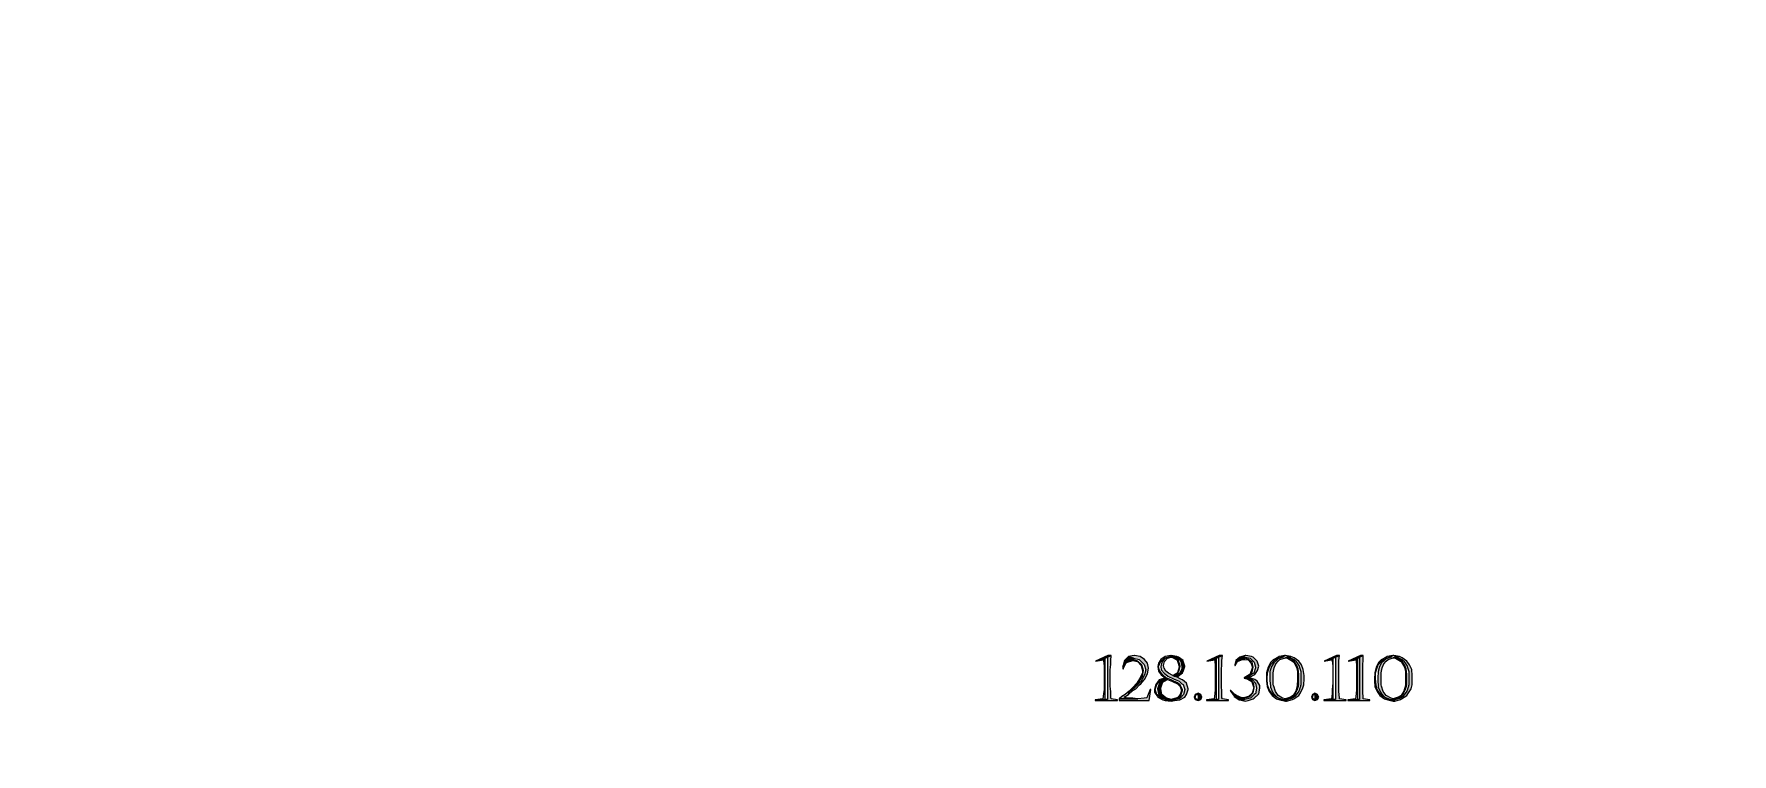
# Model space of a CAD drawing. Header units: inches. Extents: x -55000 to 163233, y -55008 to 54992.
# Drawn here: x -3133 to -500, y -2018 to -901 of the extents above; entities that cross this region are included whole.
import ezdxf

# ---------------------------------------------------------------- set-up
doc = ezdxf.new("R2010")
doc.units = ezdxf.units.IN
doc.header["$MEASUREMENT"] = 0
doc.linetypes.add('ACAD_ISO07W100', pattern=[3, 0, -3])
doc.layers.get('0').update_dxf_attribs({"color": 20, "linetype": 'ACAD_ISO07W100'})
doc.layers.add('L10D0 Abs', color=4, linetype='Continuous')

msp = doc.modelspace()

# ---------------------------------------------------------------- hatches: boundary and pattern name
at = {"layer": 'L10D0 Abs', "transparency": 33554483}
h = msp.add_hatch(color=256, dxfattribs=at)
h.dxf.hatch_style = 1
h.paths.add_polyline_path([(-1462.56895, -1864.65762), (-1468.60768, -1867.24565), (-1468.60768, -1932.80904), (-1472.05839, -1932.80904), (-1487.58656, -1933.67171), (-1487.58656, -1934.53439), (-1453.07951, -1934.53439), (-1453.07951, -1933.67171), (-1462.56895, -1931.94636), (-1463.43162, -1930.22101), (-1463.43162, -1920.73157), (-1464.2943, -1912.10481), (-1464.2943, -1899.16467), (-1464.2943, -1896.57664), (-1464.2943, -1887.0872), (-1463.43162, -1878.46044), (-1463.43162, -1872.4217)])
h = msp.add_hatch(color=256, dxfattribs=at)
h.dxf.hatch_style = 1
h.paths.add_polyline_path([(-1472.05839, -1868.971), (-1474.64641, -1871.55903), (-1474.64641, -1872.4217), (-1473.78374, -1881.04847), (-1473.78374, -1881.91114), (-1473.78374, -1890.5379), (-1473.78374, -1901.75269), (-1473.78374, -1906.92875), (-1473.78374, -1917.28087), (-1474.64641, -1924.18228), (-1475.50909, -1931.94636), (-1487.58656, -1933.67171), (-1472.05839, -1932.80904)], flags=17)
h = msp.add_hatch(color=256, dxfattribs=at)
h.dxf.hatch_style = 1
h.paths.add_polyline_path([(-1462.56895, -1864.65762), (-1467.74501, -1864.65762), (-1486.72388, -1873.28438), (-1474.64641, -1871.55903), (-1472.05839, -1868.971), (-1468.60768, -1867.24565)], flags=17)
h = msp.add_hatch(color=256, dxfattribs=at)
h.dxf.hatch_style = 1
h.paths.add_polyline_path([(-1435.82599, -1866.38297), (-1441.86472, -1872.4217), (-1442.7274, -1873.28438), (-1444.45275, -1881.91114), (-1442.7274, -1878.46044), (-1441.86472, -1876.73509), (-1435.82599, -1870.69635), (-1428.0619, -1868.971)])
h = msp.add_hatch(color=256, dxfattribs=at)
h.dxf.hatch_style = 1
h.paths.add_polyline_path([(-1426.33655, -1864.65762), (-1427.19922, -1864.65762), (-1435.82599, -1866.38297), (-1428.0619, -1868.971), (-1419.43514, -1870.69635), (-1418.57246, -1871.55903), (-1412.53373, -1877.59776), (-1411.67105, -1878.46044), (-1409.08302, -1887.0872), (-1410.80838, -1894.85129), (-1415.12176, -1902.61537), (-1416.84711, -1905.2034), (-1422.88584, -1911.24213), (-1427.19922, -1915.55551), (-1434.96331, -1921.59425), (-1435.82599, -1925.04495), (-1428.92458, -1919.00622), (-1424.6112, -1916.41819), (-1418.57246, -1910.37946), (-1416.84711, -1908.6541), (-1411.67105, -1902.61537), (-1410.80838, -1901.75269), (-1406.495, -1893.12593), (-1404.76964, -1884.49917), (-1406.495, -1876.73509), (-1410.80838, -1870.69635), (-1417.70979, -1866.38297)])
h = msp.add_hatch(color=256, dxfattribs=at)
h.dxf.hatch_style = 1
h.paths.add_polyline_path([(-1370.2626, -1864.65762), (-1378.88936, -1866.38297), (-1385.79077, -1870.69635), (-1389.24147, -1876.73509), (-1390.10415, -1881.91114), (-1389.24147, -1888.81255), (-1384.92809, -1894.85129), (-1378.88936, -1899.16467), (-1379.75203, -1900.02734), (-1378.02668, -1900.02734), (-1377.16401, -1900.89002), (-1375.43865, -1901.75269), (-1367.67457, -1905.2034), (-1359.91048, -1908.6541), (-1355.5971, -1912.96749), (-1353.87175, -1919.00622), (-1355.5971, -1925.04495), (-1359.91048, -1930.22101), (-1360.77316, -1930.22101), (-1369.39992, -1932.80904), (-1363.36119, -1932.80904), (-1355.5971, -1928.49566), (-1354.73443, -1926.7703), (-1352.1464, -1919.00622), (-1352.1464, -1918.14354), (-1355.5971, -1910.37946), (-1359.91048, -1906.92875), (-1367.67457, -1903.47805), (-1369.39992, -1902.61537), (-1377.16401, -1899.16467), (-1383.20274, -1893.98861), (-1387.51612, -1887.94988), (-1389.24147, -1882.77382), (-1389.24147, -1881.91114), (-1385.79077, -1873.28438), (-1378.88936, -1868.10832), (-1371.12527, -1866.38297)])
h = msp.add_hatch(color=256, dxfattribs=at)
h.dxf.hatch_style = 1
h.paths.add_polyline_path([(-1371.12527, -1866.38297), (-1379.75203, -1869.83368), (-1384.06542, -1875.00973), (-1385.79077, -1881.91114), (-1384.92809, -1887.0872), (-1380.61471, -1892.26326), (-1374.57598, -1896.57664), (-1365.94922, -1900.89002), (-1357.32245, -1904.34072), (-1353.00907, -1908.6541), (-1351.28372, -1909.51678), (-1348.69569, -1917.28087), (-1350.42104, -1925.04495), (-1355.5971, -1931.08369), (-1357.32245, -1931.94636), (-1365.94922, -1933.67171), (-1374.57598, -1933.67171), (-1378.88936, -1934.53439), (-1369.39992, -1935.39707), (-1364.22386, -1934.53439), (-1356.45978, -1933.67171), (-1348.69569, -1929.35833), (-1346.10766, -1925.04495), (-1343.51963, -1917.28087), (-1343.51963, -1916.41819), (-1346.10766, -1907.79143), (-1352.1464, -1902.61537), (-1353.87175, -1901.75269), (-1362.49851, -1897.43931), (-1364.22386, -1896.57664), (-1365.08654, -1896.57664), (-1366.81189, -1895.71396), (-1373.7133, -1892.26326), (-1378.02668, -1888.81255), (-1380.61471, -1884.49917), (-1381.47739, -1880.18579), (-1379.75203, -1874.14706), (-1375.43865, -1868.971), (-1369.39992, -1867.24565), (-1366.81189, -1866.38297)])
h = msp.add_hatch(color=256, dxfattribs=at)
h.dxf.hatch_style = 1
h.paths.add_polyline_path([(-1369.39992, -1864.65762), (-1370.2626, -1864.65762), (-1371.12527, -1866.38297), (-1366.81189, -1866.38297), (-1364.22386, -1867.24565), (-1356.45978, -1871.55903), (-1354.73443, -1874.14706), (-1353.00907, -1881.91114), (-1353.00907, -1885.36185), (-1356.45978, -1892.26326), (-1364.22386, -1896.57664), (-1362.49851, -1897.43931), (-1359.04781, -1896.57664), (-1352.1464, -1891.40058), (-1351.28372, -1889.67523), (-1348.69569, -1881.91114), (-1348.69569, -1881.04847), (-1351.28372, -1873.28438), (-1351.28372, -1872.4217), (-1358.18513, -1867.24565), (-1360.77316, -1866.38297)])
h = msp.add_hatch(color=256, dxfattribs=at)
h.dxf.hatch_style = 1
h.paths.add_polyline_path([(-1366.81189, -1866.38297), (-1369.39992, -1867.24565), (-1368.53724, -1867.24565), (-1360.77316, -1871.55903), (-1359.91048, -1873.28438), (-1357.32245, -1881.91114), (-1357.32245, -1882.77382), (-1359.91048, -1891.40058), (-1366.81189, -1895.71396), (-1365.08654, -1896.57664), (-1359.91048, -1893.12593), (-1357.32245, -1887.94988), (-1355.5971, -1881.91114), (-1355.5971, -1881.04847), (-1358.18513, -1872.4217), (-1359.91048, -1871.55903)], flags=17)
h = msp.add_hatch(color=256, dxfattribs=at)
h.dxf.hatch_style = 1
h.paths.add_polyline_path([(-1290.03371, -1864.65762), (-1296.07244, -1867.24565), (-1296.07244, -1932.80904), (-1299.52315, -1932.80904), (-1315.05132, -1933.67171), (-1315.05132, -1934.53439), (-1280.54427, -1934.53439), (-1280.54427, -1933.67171), (-1290.03371, -1931.94636), (-1290.89639, -1930.22101), (-1290.89639, -1920.73157), (-1291.75906, -1912.10481), (-1291.75906, -1899.16467), (-1291.75906, -1896.57664), (-1291.75906, -1887.0872), (-1290.89639, -1878.46044), (-1290.89639, -1872.4217)])
h = msp.add_hatch(color=256, dxfattribs=at)
h.dxf.hatch_style = 1
h.paths.add_polyline_path([(-1299.52315, -1868.971), (-1302.11118, -1871.55903), (-1302.11118, -1872.4217), (-1301.2485, -1881.04847), (-1301.2485, -1881.91114), (-1301.2485, -1890.5379), (-1301.2485, -1901.75269), (-1301.2485, -1906.92875), (-1301.2485, -1917.28087), (-1302.11118, -1924.18228), (-1302.97385, -1931.94636), (-1315.05132, -1933.67171), (-1299.52315, -1932.80904)], flags=17)
h = msp.add_hatch(color=256, dxfattribs=at)
h.dxf.hatch_style = 1
h.paths.add_polyline_path([(-1290.03371, -1864.65762), (-1295.20977, -1864.65762), (-1314.18864, -1873.28438), (-1302.11118, -1871.55903), (-1299.52315, -1868.971), (-1296.07244, -1867.24565)], flags=17)
h = msp.add_hatch(color=256, dxfattribs=at)
h.dxf.hatch_style = 1
h.paths.add_polyline_path([(-1263.29075, -1867.24565), (-1269.32948, -1872.4217), (-1271.05483, -1878.46044), (-1271.05483, -1880.18579), (-1270.19216, -1880.18579), (-1266.74145, -1874.14706), (-1267.60413, -1873.28438), (-1262.42807, -1868.971), (-1254.66399, -1867.24565)])
h = msp.add_hatch(color=256, dxfattribs=at)
h.dxf.hatch_style = 1
h.paths.add_polyline_path([(-1255.52666, -1868.971), (-1259.84004, -1869.83368), (-1255.52666, -1870.69635), (-1250.35061, -1871.55903), (-1246.03723, -1875.87241), (-1243.4492, -1882.77382), (-1244.31187, -1884.49917), (-1246.8999, -1893.12593), (-1248.62525, -1894.85129), (-1256.38934, -1899.16467), (-1250.35061, -1899.16467), (-1243.4492, -1902.61537), (-1239.13582, -1907.79143), (-1237.41046, -1915.55551), (-1239.13582, -1924.18228), (-1239.99849, -1924.18228), (-1246.03723, -1930.22101), (-1246.8999, -1931.08369), (-1255.52666, -1932.80904), (-1264.15343, -1933.67171), (-1263.29075, -1933.67171), (-1254.66399, -1935.39707), (-1250.35061, -1934.53439), (-1242.58652, -1931.94636), (-1240.86117, -1931.08369), (-1234.82244, -1925.04495), (-1233.95976, -1924.18228), (-1232.23441, -1915.55551), (-1232.23441, -1911.24213), (-1236.54779, -1904.34072), (-1239.99849, -1901.75269), (-1248.62525, -1899.16467), (-1248.62525, -1898.30199), (-1247.76258, -1898.30199), (-1250.35061, -1898.30199), (-1251.21328, -1897.43931), (-1250.35061, -1897.43931), (-1244.31187, -1890.5379), (-1242.58652, -1882.77382), (-1244.31187, -1875.00973), (-1249.48793, -1870.69635)])
h = msp.add_hatch(color=256, dxfattribs=at)
h.dxf.hatch_style = 1
h.paths.add_polyline_path([(-1253.80131, -1864.65762), (-1254.66399, -1864.65762), (-1263.29075, -1867.24565), (-1254.66399, -1867.24565), (-1246.8999, -1868.971), (-1240.86117, -1875.00973), (-1239.13582, -1882.77382), (-1239.13582, -1883.63649), (-1241.72384, -1892.26326), (-1243.4492, -1893.12593), (-1250.35061, -1898.30199), (-1247.76258, -1898.30199), (-1239.99849, -1893.98861), (-1235.68511, -1887.94988), (-1233.95976, -1881.04847), (-1236.54779, -1873.28438), (-1242.58652, -1867.24565), (-1245.17455, -1866.38297)])
h = msp.add_hatch(color=256, dxfattribs=at)
h.dxf.hatch_style = 1
h.paths.add_polyline_path([(-1193.41398, -1864.65762), (-1202.04074, -1866.38297), (-1203.76609, -1867.24565), (-1211.53018, -1871.55903), (-1214.98088, -1875.00973), (-1219.29426, -1882.77382), (-1221.88229, -1891.40058), (-1221.88229, -1900.89002), (-1221.88229, -1904.34072), (-1221.01962, -1912.96749), (-1217.56891, -1920.73157), (-1213.25553, -1926.7703), (-1206.35412, -1931.94636), (-1201.17806, -1933.67171), (-1192.5513, -1935.39707), (-1190.82595, -1935.39707), (-1195.13933, -1933.67171), (-1200.31539, -1932.80904), (-1208.07947, -1928.49566), (-1212.39285, -1925.04495), (-1217.56891, -1917.28087), (-1220.15694, -1910.37946), (-1221.01962, -1900.89002), (-1220.15694, -1891.40058), (-1217.56891, -1883.63649), (-1215.84356, -1879.32311), (-1210.6675, -1873.28438), (-1209.80483, -1872.4217), (-1202.90342, -1868.10832), (-1195.13933, -1865.52029)])
h = msp.add_hatch(color=256, dxfattribs=at)
h.dxf.hatch_style = 1
h.paths.add_polyline_path([(-1192.5513, -1864.65762), (-1193.41398, -1864.65762), (-1195.13933, -1865.52029), (-1195.13933, -1866.38297), (-1196.00201, -1867.24565), (-1203.76609, -1869.83368), (-1210.6675, -1875.87241), (-1214.11821, -1881.91114), (-1216.70624, -1889.67523), (-1216.70624, -1900.02734), (-1216.70624, -1903.47805), (-1215.84356, -1912.10481), (-1215.84356, -1913.83016), (-1212.39285, -1921.59425), (-1211.53018, -1923.3196), (-1205.49144, -1929.35833), (-1203.76609, -1930.22101), (-1195.13933, -1933.67171), (-1189.96327, -1933.67171), (-1189.96327, -1932.80904), (-1187.37524, -1931.94636), (-1192.5513, -1931.94636), (-1196.86468, -1931.08369), (-1203.76609, -1926.7703), (-1208.07947, -1920.73157), (-1210.6675, -1912.10481), (-1211.53018, -1910.37946), (-1211.53018, -1900.89002), (-1211.53018, -1900.02734), (-1211.53018, -1891.40058), (-1209.80483, -1883.63649), (-1207.2168, -1877.59776), (-1203.76609, -1873.28438), (-1201.17806, -1870.69635), (-1192.5513, -1868.10832), (-1189.96327, -1867.24565), (-1189.96327, -1866.38297), (-1183.92454, -1866.38297)])
h = msp.add_hatch(color=256, dxfattribs=at)
h.dxf.hatch_style = 1
h.paths.add_polyline_path([(-1183.92454, -1866.38297), (-1189.96327, -1866.38297), (-1187.37524, -1867.24565), (-1178.74848, -1870.69635), (-1176.16045, -1873.28438), (-1170.9844, -1881.04847), (-1170.9844, -1881.91114), (-1168.39637, -1889.67523), (-1168.39637, -1900.02734), (-1168.39637, -1909.51678), (-1168.39637, -1910.37946), (-1170.9844, -1919.00622), (-1172.70975, -1921.59425), (-1177.88581, -1928.49566), (-1181.33651, -1931.08369), (-1189.96327, -1933.67171), (-1195.13933, -1933.67171), (-1190.82595, -1935.39707), (-1181.33651, -1932.80904), (-1179.61116, -1931.94636), (-1171.84707, -1926.7703), (-1170.12172, -1924.18228), (-1165.80834, -1916.41819), (-1164.08299, -1910.37946), (-1163.22031, -1900.89002), (-1163.22031, -1895.71396), (-1164.94566, -1886.22452), (-1167.53369, -1879.32311), (-1171.84707, -1873.28438), (-1178.74848, -1868.10832)])
h = msp.add_hatch(color=256, dxfattribs=at)
h.dxf.hatch_style = 1
h.paths.add_polyline_path([(-1189.96327, -1867.24565), (-1192.5513, -1868.10832), (-1189.1006, -1868.971), (-1181.33651, -1873.28438), (-1179.61116, -1875.00973), (-1175.29778, -1882.77382), (-1173.57243, -1889.67523), (-1173.57243, -1900.02734), (-1173.57243, -1902.61537), (-1174.4351, -1911.24213), (-1176.16045, -1919.86889), (-1180.47384, -1926.7703), (-1184.78722, -1929.35833), (-1192.5513, -1931.94636), (-1187.37524, -1931.94636), (-1179.61116, -1927.63298), (-1177.88581, -1925.04495), (-1173.57243, -1917.28087), (-1171.84707, -1910.37946), (-1171.84707, -1900.89002), (-1171.84707, -1893.98861), (-1172.70975, -1885.36185), (-1174.4351, -1881.04847), (-1178.74848, -1873.28438), (-1182.19919, -1870.69635)], flags=17)
h = msp.add_hatch(color=256, dxfattribs=at)
h.dxf.hatch_style = 1
h.paths.add_polyline_path([(-1108.87171, -1864.65762), (-1114.91045, -1867.24565), (-1114.91045, -1932.80904), (-1118.36115, -1932.80904), (-1133.02665, -1933.67171), (-1133.02665, -1934.53439), (-1098.5196, -1934.53439), (-1098.5196, -1933.67171), (-1108.87171, -1931.94636), (-1108.87171, -1930.22101), (-1109.73439, -1920.73157), (-1109.73439, -1912.10481), (-1109.73439, -1899.16467), (-1109.73439, -1896.57664), (-1109.73439, -1887.0872), (-1109.73439, -1878.46044), (-1109.73439, -1872.4217)])
h = msp.add_hatch(color=256, dxfattribs=at)
h.dxf.hatch_style = 1
h.paths.add_polyline_path([(-1118.36115, -1868.971), (-1120.94918, -1871.55903), (-1120.0865, -1872.4217), (-1119.22383, -1881.04847), (-1119.22383, -1881.91114), (-1119.22383, -1890.5379), (-1119.22383, -1901.75269), (-1119.22383, -1906.92875), (-1120.0865, -1917.28087), (-1120.0865, -1924.18228), (-1120.94918, -1931.94636), (-1133.02665, -1933.67171), (-1118.36115, -1932.80904)], flags=17)
h = msp.add_hatch(color=256, dxfattribs=at)
h.dxf.hatch_style = 1
h.paths.add_polyline_path([(-1108.87171, -1864.65762), (-1113.18509, -1864.65762), (-1132.16397, -1873.28438), (-1120.94918, -1871.55903), (-1118.36115, -1868.971), (-1114.91045, -1867.24565)], flags=17)
h = msp.add_hatch(color=256, dxfattribs=at)
h.dxf.hatch_style = 1
h.paths.add_polyline_path([(-1071.77664, -1864.65762), (-1077.81537, -1867.24565), (-1077.81537, -1932.80904), (-1080.4034, -1932.80904), (-1095.93157, -1933.67171), (-1095.93157, -1934.53439), (-1061.42452, -1934.53439), (-1061.42452, -1933.67171), (-1071.77664, -1931.94636), (-1071.77664, -1930.22101), (-1072.63931, -1920.73157), (-1072.63931, -1912.10481), (-1072.63931, -1899.16467), (-1072.63931, -1896.57664), (-1072.63931, -1887.0872), (-1072.63931, -1878.46044), (-1071.77664, -1872.4217)])
h = msp.add_hatch(color=256, dxfattribs=at)
h.dxf.hatch_style = 1
h.paths.add_polyline_path([(-1080.4034, -1868.971), (-1082.99143, -1871.55903), (-1082.99143, -1872.4217), (-1082.12875, -1881.04847), (-1082.12875, -1881.91114), (-1082.12875, -1890.5379), (-1082.12875, -1901.75269), (-1082.12875, -1906.92875), (-1082.12875, -1917.28087), (-1082.99143, -1924.18228), (-1083.8541, -1931.94636), (-1095.93157, -1933.67171), (-1080.4034, -1932.80904)], flags=17)
h = msp.add_hatch(color=256, dxfattribs=at)
h.dxf.hatch_style = 1
h.paths.add_polyline_path([(-1071.77664, -1864.65762), (-1076.09002, -1864.65762), (-1095.06889, -1873.28438), (-1082.99143, -1871.55903), (-1080.4034, -1868.971), (-1077.81537, -1867.24565)], flags=17)
h = msp.add_hatch(color=256, dxfattribs=at)
h.dxf.hatch_style = 1
h.paths.add_polyline_path([(-1026.0548, -1864.65762), (-1034.68156, -1866.38297), (-1036.40691, -1867.24565), (-1044.171, -1871.55903), (-1047.6217, -1875.00973), (-1051.93508, -1882.77382), (-1053.66044, -1891.40058), (-1054.52311, -1900.89002), (-1054.52311, -1904.34072), (-1053.66044, -1912.96749), (-1050.20973, -1920.73157), (-1045.89635, -1926.7703), (-1038.99494, -1931.94636), (-1033.81888, -1933.67171), (-1025.19212, -1935.39707), (-1022.60409, -1935.39707), (-1027.78015, -1933.67171), (-1032.95621, -1932.80904), (-1040.72029, -1928.49566), (-1045.03367, -1925.04495), (-1050.20973, -1917.28087), (-1051.93508, -1910.37946), (-1052.79776, -1900.89002), (-1052.79776, -1891.40058), (-1050.20973, -1883.63649), (-1048.48438, -1879.32311), (-1043.30832, -1873.28438), (-1042.44565, -1872.4217), (-1034.68156, -1868.10832), (-1027.78015, -1865.52029)])
h = msp.add_hatch(color=256, dxfattribs=at)
h.dxf.hatch_style = 1
h.paths.add_polyline_path([(-1024.32945, -1864.65762), (-1026.0548, -1864.65762), (-1027.78015, -1865.52029), (-1027.78015, -1866.38297), (-1028.64283, -1867.24565), (-1036.40691, -1869.83368), (-1043.30832, -1875.87241), (-1046.75903, -1881.91114), (-1048.48438, -1889.67523), (-1049.34705, -1900.02734), (-1049.34705, -1903.47805), (-1048.48438, -1912.10481), (-1048.48438, -1913.83016), (-1045.03367, -1921.59425), (-1044.171, -1923.3196), (-1038.13226, -1929.35833), (-1035.54424, -1930.22101), (-1027.78015, -1933.67171), (-1022.60409, -1933.67171), (-1022.60409, -1932.80904), (-1020.01606, -1931.94636), (-1025.19212, -1931.94636), (-1028.64283, -1931.08369), (-1036.40691, -1926.7703), (-1040.72029, -1920.73157), (-1043.30832, -1912.10481), (-1044.171, -1910.37946), (-1044.171, -1900.89002), (-1044.171, -1900.02734), (-1044.171, -1891.40058), (-1042.44565, -1883.63649), (-1039.85762, -1877.59776), (-1036.40691, -1873.28438), (-1032.95621, -1870.69635), (-1025.19212, -1868.10832), (-1022.60409, -1867.24565), (-1022.60409, -1866.38297), (-1015.70268, -1866.38297)])
h = msp.add_hatch(color=256, dxfattribs=at)
h.dxf.hatch_style = 1
h.paths.add_polyline_path([(-1015.70268, -1866.38297), (-1022.60409, -1866.38297), (-1020.01606, -1867.24565), (-1011.3893, -1870.69635), (-1008.80127, -1873.28438), (-1003.62522, -1881.04847), (-1003.62522, -1881.91114), (-1001.03719, -1889.67523), (-1001.03719, -1900.02734), (-1001.03719, -1909.51678), (-1001.03719, -1910.37946), (-1003.62522, -1919.00622), (-1005.35057, -1921.59425), (-1010.52663, -1928.49566), (-1013.97733, -1931.08369), (-1022.60409, -1933.67171), (-1027.78015, -1933.67171), (-1022.60409, -1935.39707), (-1013.97733, -1932.80904), (-1012.25198, -1931.94636), (-1004.48789, -1926.7703), (-1002.76254, -1924.18228), (-997.58648, -1916.41819), (-995.86113, -1910.37946), (-995.86113, -1900.89002), (-995.86113, -1895.71396), (-996.72381, -1886.22452), (-1000.17451, -1879.32311), (-1004.48789, -1873.28438), (-1011.3893, -1868.10832)])
h = msp.add_hatch(color=256, dxfattribs=at)
h.dxf.hatch_style = 1
h.paths.add_polyline_path([(-1022.60409, -1867.24565), (-1025.19212, -1868.10832), (-1021.74142, -1868.971), (-1013.97733, -1873.28438), (-1012.25198, -1875.00973), (-1007.9386, -1882.77382), (-1006.21325, -1889.67523), (-1006.21325, -1900.02734), (-1006.21325, -1902.61537), (-1006.21325, -1911.24213), (-1008.80127, -1919.86889), (-1013.11466, -1926.7703), (-1017.42804, -1929.35833), (-1025.19212, -1931.94636), (-1020.01606, -1931.94636), (-1012.25198, -1927.63298), (-1010.52663, -1925.04495), (-1006.21325, -1917.28087), (-1004.48789, -1910.37946), (-1004.48789, -1900.89002), (-1004.48789, -1893.98861), (-1005.35057, -1885.36185), (-1007.07592, -1881.04847), (-1011.3893, -1873.28438), (-1014.84001, -1870.69635)], flags=17)
h = msp.add_hatch(color=256, dxfattribs=at)
h.dxf.hatch_style = 1
h.paths.add_polyline_path([(-1428.92458, -1870.69635), (-1428.92458, -1872.4217), (-1422.02317, -1874.14706), (-1415.98443, -1880.18579), (-1414.25908, -1887.94988), (-1414.25908, -1892.26326), (-1418.57246, -1900.89002), (-1422.88584, -1907.79143), (-1429.78725, -1914.69284), (-1434.96331, -1919.86889), (-1441.00204, -1925.04495), (-1446.1781, -1928.49566), (-1450.49148, -1931.94636), (-1421.16049, -1931.94636), (-1428.92458, -1931.08369), (-1434.96331, -1931.08369), (-1439.27669, -1930.22101), (-1442.7274, -1929.35833), (-1435.82599, -1925.04495), (-1434.96331, -1921.59425), (-1434.96331, -1920.73157), (-1428.92458, -1915.55551), (-1422.88584, -1909.51678), (-1419.43514, -1905.2034), (-1415.12176, -1898.30199), (-1414.25908, -1896.57664), (-1412.53373, -1887.94988), (-1415.12176, -1879.32311), (-1421.16049, -1873.28438)])
h = msp.add_hatch(color=256, dxfattribs=at)
h.dxf.hatch_style = 1
h.paths.add_polyline_path([(-1428.92458, -1870.69635), (-1436.68866, -1872.4217), (-1441.86472, -1878.46044), (-1442.7274, -1878.46044), (-1444.45275, -1881.91114), (-1444.45275, -1883.63649), (-1444.45275, -1885.36185), (-1443.59007, -1885.36185), (-1443.59007, -1883.63649), (-1439.27669, -1875.87241), (-1437.55134, -1875.00973), (-1428.92458, -1872.4217)], flags=17)
h = msp.add_hatch(color=256, dxfattribs=at)
h.dxf.hatch_style = 1
h.paths.add_polyline_path([(-1259.84004, -1869.83368), (-1267.60413, -1873.28438), (-1266.74145, -1874.14706), (-1260.70272, -1871.55903), (-1255.52666, -1870.69635)], flags=17)
h = msp.add_hatch(color=256, dxfattribs=at)
h.dxf.hatch_style = 1
h.paths.add_polyline_path([(-1401.31894, -1917.28087), (-1402.18162, -1917.28087), (-1407.35767, -1930.22101), (-1411.67105, -1931.08369), (-1421.16049, -1931.94636), (-1450.49148, -1931.94636), (-1450.49148, -1934.53439), (-1403.90697, -1934.53439)])
h = msp.add_hatch(color=256, dxfattribs=at)
h.dxf.hatch_style = 1
h.paths.add_polyline_path([(-1379.75203, -1900.02734), (-1388.3788, -1902.61537), (-1393.55485, -1909.51678), (-1395.28021, -1917.28087), (-1395.28021, -1921.59425), (-1390.96682, -1928.49566), (-1390.10415, -1929.35833), (-1382.34006, -1933.67171), (-1378.88936, -1934.53439), (-1374.57598, -1933.67171), (-1376.30133, -1933.67171), (-1384.92809, -1931.08369), (-1391.8295, -1925.04495), (-1394.41753, -1917.28087), (-1391.8295, -1909.51678), (-1386.65344, -1903.47805), (-1385.79077, -1903.47805), (-1378.02668, -1900.02734)])
h = msp.add_hatch(color=256, dxfattribs=at)
h.dxf.hatch_style = 1
h.paths.add_polyline_path([(-1377.16401, -1900.89002), (-1381.47739, -1901.75269), (-1387.51612, -1906.92875), (-1388.3788, -1908.6541), (-1390.96682, -1916.41819), (-1389.24147, -1924.18228), (-1383.20274, -1930.22101), (-1383.20274, -1931.08369), (-1374.57598, -1933.67171), (-1365.94922, -1933.67171), (-1363.36119, -1932.80904), (-1369.39992, -1932.80904), (-1378.02668, -1930.22101), (-1384.06542, -1925.04495), (-1385.79077, -1916.41819), (-1385.79077, -1914.69284), (-1383.20274, -1906.92875), (-1382.34006, -1906.06608), (-1375.43865, -1901.75269)])
h = msp.add_hatch(color=256, dxfattribs=at)
h.dxf.hatch_style = 1
h.paths.add_polyline_path([(-1277.09357, -1919.00622), (-1277.95624, -1919.00622), (-1277.09357, -1920.73157), (-1271.91751, -1927.63298), (-1271.91751, -1928.49566), (-1266.74145, -1929.35833), (-1264.15343, -1930.22101), (-1257.25202, -1930.22101), (-1259.84004, -1930.22101), (-1268.46681, -1926.7703), (-1271.05483, -1925.04495)])
h = msp.add_hatch(color=256, dxfattribs=at)
h.dxf.hatch_style = 1
h.paths.add_polyline_path([(-1256.38934, -1899.16467), (-1256.38934, -1900.02734), (-1252.07596, -1900.89002), (-1245.17455, -1905.2034), (-1244.31187, -1906.92875), (-1241.72384, -1914.69284), (-1244.31187, -1923.3196), (-1249.48793, -1928.49566), (-1257.25202, -1930.22101), (-1264.15343, -1930.22101), (-1260.70272, -1931.08369), (-1257.25202, -1931.08369), (-1256.38934, -1931.08369), (-1247.76258, -1928.49566), (-1242.58652, -1922.45692), (-1240.86117, -1914.69284), (-1241.72384, -1908.6541), (-1245.17455, -1903.47805), (-1251.21328, -1900.02734), (-1250.35061, -1899.16467)], flags=17)
h = msp.add_hatch(color=256, dxfattribs=at)
h.dxf.hatch_style = 1
h.paths.add_polyline_path([(-1327.99146, -1923.3196), (-1332.30484, -1925.04495), (-1334.0302, -1929.35833), (-1332.30484, -1932.80904), (-1327.99146, -1934.53439), (-1327.99146, -1933.67171), (-1331.44217, -1931.94636), (-1332.30484, -1929.35833), (-1331.44217, -1925.90763), (-1327.99146, -1925.04495)])
h = msp.add_hatch(color=256, dxfattribs=at)
h.dxf.hatch_style = 1
h.paths.add_polyline_path([(-1327.99146, -1923.3196), (-1327.99146, -1925.04495), (-1327.99146, -1933.67171), (-1327.99146, -1934.53439), (-1323.67808, -1932.80904), (-1321.95273, -1929.35833), (-1323.67808, -1925.04495)])
h = msp.add_hatch(color=256, dxfattribs=at)
h.dxf.hatch_style = 1
h.paths.add_polyline_path([(-1271.91751, -1928.49566), (-1264.15343, -1933.67171), (-1255.52666, -1932.80904), (-1260.70272, -1931.94636), (-1266.74145, -1930.22101), (-1266.74145, -1929.35833)])
h = msp.add_hatch(color=256, dxfattribs=at)
h.dxf.hatch_style = 1
h.paths.add_polyline_path([(-1146.82946, -1923.3196), (-1150.28017, -1925.04495), (-1152.00552, -1929.35833), (-1150.28017, -1932.80904), (-1146.82946, -1934.53439), (-1146.82946, -1933.67171), (-1149.41749, -1931.94636), (-1150.28017, -1929.35833), (-1149.41749, -1925.90763), (-1146.82946, -1925.04495)])
h = msp.add_hatch(color=256, dxfattribs=at)
h.dxf.hatch_style = 1
h.paths.add_polyline_path([(-1146.82946, -1923.3196), (-1146.82946, -1925.04495), (-1146.82946, -1933.67171), (-1146.82946, -1934.53439), (-1142.51608, -1932.80904), (-1140.79073, -1929.35833), (-1142.51608, -1925.04495)])

# ---------------------------------------------------------------- linework, layer by layer
msp.add_circle((-19.81589, 126.61364), 50874.56217)
at = {"layer": 'L10D0 Abs', "color": 4, "lineweight": 0}
for points in [[(-1462.56895, -1864.65762), (-1468.60768, -1867.24565), (-1468.60768, -1932.80904), (-1472.05839, -1932.80904), (-1487.58656, -1933.67171), (-1487.58656, -1934.53439), (-1453.07951, -1934.53439), (-1453.07951, -1933.67171), (-1462.56895, -1931.94636), (-1463.43162, -1930.22101), (-1463.43162, -1920.73157), (-1464.2943, -1912.10481), (-1464.2943, -1899.16467), (-1464.2943, -1896.57664), (-1464.2943, -1887.0872), (-1463.43162, -1878.46044), (-1463.43162, -1872.4217)], [(-1472.05839, -1868.971), (-1474.64641, -1871.55903), (-1474.64641, -1872.4217), (-1473.78374, -1881.04847), (-1473.78374, -1881.91114), (-1473.78374, -1890.5379), (-1473.78374, -1901.75269), (-1473.78374, -1906.92875), (-1473.78374, -1917.28087), (-1474.64641, -1924.18228), (-1475.50909, -1931.94636), (-1487.58656, -1933.67171), (-1472.05839, -1932.80904)], [(-1462.56895, -1864.65762), (-1467.74501, -1864.65762), (-1486.72388, -1873.28438), (-1486.72388, -1873.28438), (-1474.64641, -1871.55903), (-1472.05839, -1868.971), (-1468.60768, -1867.24565)], [(-1435.82599, -1866.38297), (-1441.86472, -1872.4217), (-1442.7274, -1873.28438), (-1444.45275, -1881.91114), (-1442.7274, -1878.46044), (-1441.86472, -1876.73509), (-1435.82599, -1870.69635), (-1428.0619, -1868.971)], [(-1426.33655, -1864.65762), (-1427.19922, -1864.65762), (-1435.82599, -1866.38297), (-1428.0619, -1868.971), (-1419.43514, -1870.69635), (-1418.57246, -1871.55903), (-1412.53373, -1877.59776), (-1411.67105, -1878.46044), (-1409.08302, -1887.0872), (-1410.80838, -1894.85129), (-1410.80838, -1894.85129), (-1415.12176, -1902.61537), (-1416.84711, -1905.2034), (-1422.88584, -1911.24213), (-1427.19922, -1915.55551), (-1434.96331, -1921.59425), (-1435.82599, -1925.04495), (-1428.92458, -1919.00622), (-1424.6112, -1916.41819), (-1418.57246, -1910.37946), (-1416.84711, -1908.6541), (-1411.67105, -1902.61537), (-1410.80838, -1901.75269), (-1406.495, -1893.12593), (-1406.495, -1893.12593), (-1404.76964, -1884.49917), (-1406.495, -1876.73509), (-1410.80838, -1870.69635), (-1417.70979, -1866.38297)], [(-1370.2626, -1864.65762), (-1378.88936, -1866.38297), (-1385.79077, -1870.69635), (-1389.24147, -1876.73509), (-1390.10415, -1881.91114), (-1389.24147, -1888.81255), (-1384.92809, -1894.85129), (-1378.88936, -1899.16467), (-1379.75203, -1900.02734), (-1378.02668, -1900.02734), (-1377.16401, -1900.89002), (-1375.43865, -1901.75269), (-1367.67457, -1905.2034), (-1359.91048, -1908.6541), (-1355.5971, -1912.96749), (-1353.87175, -1919.00622), (-1355.5971, -1925.04495), (-1359.91048, -1930.22101), (-1360.77316, -1930.22101), (-1369.39992, -1932.80904), (-1363.36119, -1932.80904), (-1355.5971, -1928.49566), (-1354.73443, -1926.7703), (-1352.1464, -1919.00622), (-1352.1464, -1918.14354), (-1355.5971, -1910.37946), (-1359.91048, -1906.92875), (-1367.67457, -1903.47805), (-1369.39992, -1902.61537), (-1377.16401, -1899.16467), (-1383.20274, -1893.98861), (-1387.51612, -1887.94988), (-1389.24147, -1882.77382), (-1389.24147, -1881.91114), (-1385.79077, -1873.28438), (-1385.79077, -1873.28438), (-1378.88936, -1868.10832), (-1371.12527, -1866.38297)], [(-1371.12527, -1866.38297), (-1371.12527, -1866.38297), (-1371.12527, -1866.38297), (-1379.75203, -1869.83368), (-1384.06542, -1875.00973), (-1385.79077, -1881.91114), (-1384.92809, -1887.0872), (-1380.61471, -1892.26326), (-1374.57598, -1896.57664), (-1374.57598, -1896.57664), (-1365.94922, -1900.89002), (-1365.94922, -1900.89002), (-1357.32245, -1904.34072), (-1353.00907, -1908.6541), (-1351.28372, -1909.51678), (-1348.69569, -1917.28087), (-1350.42104, -1925.04495), (-1355.5971, -1931.08369), (-1357.32245, -1931.94636), (-1365.94922, -1933.67171), (-1374.57598, -1933.67171), (-1378.88936, -1934.53439), (-1369.39992, -1935.39707), (-1364.22386, -1934.53439), (-1356.45978, -1933.67171), (-1348.69569, -1929.35833), (-1346.10766, -1925.04495), (-1343.51963, -1917.28087), (-1343.51963, -1916.41819), (-1346.10766, -1907.79143), (-1352.1464, -1902.61537), (-1353.87175, -1901.75269), (-1362.49851, -1897.43931), (-1362.49851, -1897.43931), (-1364.22386, -1896.57664), (-1365.08654, -1896.57664), (-1366.81189, -1895.71396), (-1373.7133, -1892.26326), (-1378.02668, -1888.81255), (-1380.61471, -1884.49917), (-1381.47739, -1880.18579), (-1379.75203, -1874.14706), (-1375.43865, -1868.971), (-1369.39992, -1867.24565), (-1366.81189, -1866.38297), (-1366.81189, -1866.38297)], [(-1369.39992, -1864.65762), (-1370.2626, -1864.65762), (-1371.12527, -1866.38297), (-1366.81189, -1866.38297), (-1364.22386, -1867.24565), (-1356.45978, -1871.55903), (-1354.73443, -1874.14706), (-1353.00907, -1881.91114), (-1353.00907, -1885.36185), (-1356.45978, -1892.26326), (-1364.22386, -1896.57664), (-1362.49851, -1897.43931), (-1359.04781, -1896.57664), (-1352.1464, -1891.40058), (-1351.28372, -1889.67523), (-1348.69569, -1881.91114), (-1348.69569, -1881.04847), (-1351.28372, -1873.28438), (-1351.28372, -1872.4217), (-1358.18513, -1867.24565), (-1360.77316, -1866.38297)], [(-1366.81189, -1866.38297), (-1369.39992, -1867.24565), (-1368.53724, -1867.24565), (-1360.77316, -1871.55903), (-1359.91048, -1873.28438), (-1357.32245, -1881.91114), (-1357.32245, -1882.77382), (-1359.91048, -1891.40058), (-1366.81189, -1895.71396), (-1365.08654, -1896.57664), (-1359.91048, -1893.12593), (-1357.32245, -1887.94988), (-1355.5971, -1881.91114), (-1355.5971, -1881.04847), (-1358.18513, -1872.4217), (-1359.91048, -1871.55903)], [(-1290.03371, -1864.65762), (-1296.07244, -1867.24565), (-1296.07244, -1932.80904), (-1299.52315, -1932.80904), (-1315.05132, -1933.67171), (-1315.05132, -1934.53439), (-1280.54427, -1934.53439), (-1280.54427, -1933.67171), (-1290.03371, -1931.94636), (-1290.89639, -1930.22101), (-1290.89639, -1920.73157), (-1291.75906, -1912.10481), (-1291.75906, -1899.16467), (-1291.75906, -1896.57664), (-1291.75906, -1887.0872), (-1290.89639, -1878.46044), (-1290.89639, -1872.4217)], [(-1299.52315, -1868.971), (-1302.11118, -1871.55903), (-1302.11118, -1872.4217), (-1301.2485, -1881.04847), (-1301.2485, -1881.91114), (-1301.2485, -1890.5379), (-1301.2485, -1901.75269), (-1301.2485, -1906.92875), (-1301.2485, -1917.28087), (-1302.11118, -1924.18228), (-1302.97385, -1931.94636), (-1315.05132, -1933.67171), (-1299.52315, -1932.80904)], [(-1290.03371, -1864.65762), (-1295.20977, -1864.65762), (-1314.18864, -1873.28438), (-1314.18864, -1873.28438), (-1302.11118, -1871.55903), (-1299.52315, -1868.971), (-1296.07244, -1867.24565)], [(-1263.29075, -1867.24565), (-1269.32948, -1872.4217), (-1271.05483, -1878.46044), (-1271.05483, -1880.18579), (-1270.19216, -1880.18579), (-1266.74145, -1874.14706), (-1267.60413, -1873.28438), (-1267.60413, -1873.28438), (-1262.42807, -1868.971), (-1254.66399, -1867.24565)], [(-1255.52666, -1868.971), (-1259.84004, -1869.83368), (-1255.52666, -1870.69635), (-1250.35061, -1871.55903), (-1246.03723, -1875.87241), (-1243.4492, -1882.77382), (-1244.31187, -1884.49917), (-1246.8999, -1893.12593), (-1248.62525, -1894.85129), (-1256.38934, -1899.16467), (-1250.35061, -1899.16467), (-1243.4492, -1902.61537), (-1239.13582, -1907.79143), (-1237.41046, -1915.55551), (-1237.41046, -1915.55551), (-1239.13582, -1924.18228), (-1239.99849, -1924.18228), (-1246.03723, -1930.22101), (-1246.8999, -1931.08369), (-1255.52666, -1932.80904), (-1264.15343, -1933.67171), (-1263.29075, -1933.67171), (-1254.66399, -1935.39707), (-1250.35061, -1934.53439), (-1242.58652, -1931.94636), (-1240.86117, -1931.08369), (-1234.82244, -1925.04495), (-1233.95976, -1924.18228), (-1232.23441, -1915.55551), (-1232.23441, -1911.24213), (-1236.54779, -1904.34072), (-1239.99849, -1901.75269), (-1248.62525, -1899.16467), (-1248.62525, -1898.30199), (-1247.76258, -1898.30199), (-1250.35061, -1898.30199), (-1251.21328, -1897.43931), (-1250.35061, -1897.43931), (-1244.31187, -1890.5379), (-1242.58652, -1882.77382), (-1244.31187, -1875.00973), (-1249.48793, -1870.69635)], [(-1253.80131, -1864.65762), (-1254.66399, -1864.65762), (-1263.29075, -1867.24565), (-1254.66399, -1867.24565), (-1246.8999, -1868.971), (-1240.86117, -1875.00973), (-1239.13582, -1882.77382), (-1239.13582, -1883.63649), (-1241.72384, -1892.26326), (-1243.4492, -1893.12593), (-1250.35061, -1898.30199), (-1247.76258, -1898.30199), (-1239.99849, -1893.98861), (-1235.68511, -1887.94988), (-1233.95976, -1881.04847), (-1236.54779, -1873.28438), (-1236.54779, -1873.28438), (-1242.58652, -1867.24565), (-1245.17455, -1866.38297)], [(-1193.41398, -1864.65762), (-1202.04074, -1866.38297), (-1203.76609, -1867.24565), (-1211.53018, -1871.55903), (-1214.98088, -1875.00973), (-1219.29426, -1882.77382), (-1219.29426, -1882.77382), (-1221.88229, -1891.40058), (-1221.88229, -1900.89002), (-1221.88229, -1904.34072), (-1221.01962, -1912.96749), (-1217.56891, -1920.73157), (-1213.25553, -1926.7703), (-1206.35412, -1931.94636), (-1201.17806, -1933.67171), (-1192.5513, -1935.39707), (-1190.82595, -1935.39707), (-1195.13933, -1933.67171), (-1200.31539, -1932.80904), (-1208.07947, -1928.49566), (-1212.39285, -1925.04495), (-1217.56891, -1917.28087), (-1220.15694, -1910.37946), (-1221.01962, -1900.89002), (-1220.15694, -1891.40058), (-1217.56891, -1883.63649), (-1215.84356, -1879.32311), (-1210.6675, -1873.28438), (-1209.80483, -1872.4217), (-1202.90342, -1868.10832), (-1195.13933, -1865.52029)], [(-1192.5513, -1864.65762), (-1193.41398, -1864.65762), (-1195.13933, -1865.52029), (-1195.13933, -1866.38297), (-1196.00201, -1867.24565), (-1203.76609, -1869.83368), (-1210.6675, -1875.87241), (-1214.11821, -1881.91114), (-1216.70624, -1889.67523), (-1216.70624, -1900.02734), (-1216.70624, -1903.47805), (-1215.84356, -1912.10481), (-1215.84356, -1913.83016), (-1212.39285, -1921.59425), (-1211.53018, -1923.3196), (-1205.49144, -1929.35833), (-1203.76609, -1930.22101), (-1195.13933, -1933.67171), (-1195.13933, -1933.67171), (-1189.96327, -1933.67171), (-1189.96327, -1932.80904), (-1187.37524, -1931.94636), (-1192.5513, -1931.94636), (-1196.86468, -1931.08369), (-1203.76609, -1926.7703), (-1208.07947, -1920.73157), (-1210.6675, -1912.10481), (-1211.53018, -1910.37946), (-1211.53018, -1900.89002), (-1211.53018, -1900.02734), (-1211.53018, -1891.40058), (-1209.80483, -1883.63649), (-1207.2168, -1877.59776), (-1203.76609, -1873.28438), (-1201.17806, -1870.69635), (-1192.5513, -1868.10832), (-1189.96327, -1867.24565), (-1189.96327, -1866.38297), (-1183.92454, -1866.38297)], [(-1183.92454, -1866.38297), (-1189.96327, -1866.38297), (-1187.37524, -1867.24565), (-1178.74848, -1870.69635), (-1176.16045, -1873.28438), (-1170.9844, -1881.04847), (-1170.9844, -1881.91114), (-1168.39637, -1889.67523), (-1168.39637, -1900.02734), (-1168.39637, -1900.02734), (-1168.39637, -1909.51678), (-1168.39637, -1910.37946), (-1170.9844, -1919.00622), (-1172.70975, -1921.59425), (-1177.88581, -1928.49566), (-1181.33651, -1931.08369), (-1189.96327, -1933.67171), (-1195.13933, -1933.67171), (-1190.82595, -1935.39707), (-1181.33651, -1932.80904), (-1179.61116, -1931.94636), (-1171.84707, -1926.7703), (-1170.12172, -1924.18228), (-1165.80834, -1916.41819), (-1164.08299, -1910.37946), (-1163.22031, -1900.89002), (-1163.22031, -1895.71396), (-1164.94566, -1886.22452), (-1167.53369, -1879.32311), (-1171.84707, -1873.28438), (-1178.74848, -1868.10832)], [(-1189.96327, -1867.24565), (-1192.5513, -1868.10832), (-1189.1006, -1868.971), (-1181.33651, -1873.28438), (-1179.61116, -1875.00973), (-1175.29778, -1882.77382), (-1173.57243, -1889.67523), (-1173.57243, -1900.02734), (-1173.57243, -1902.61537), (-1174.4351, -1911.24213), (-1174.4351, -1911.24213), (-1176.16045, -1919.86889), (-1180.47384, -1926.7703), (-1184.78722, -1929.35833), (-1192.5513, -1931.94636), (-1187.37524, -1931.94636), (-1179.61116, -1927.63298), (-1177.88581, -1925.04495), (-1173.57243, -1917.28087), (-1171.84707, -1910.37946), (-1171.84707, -1900.89002), (-1171.84707, -1893.98861), (-1172.70975, -1885.36185), (-1174.4351, -1881.04847), (-1178.74848, -1873.28438), (-1182.19919, -1870.69635)], [(-1108.87171, -1864.65762), (-1114.91045, -1867.24565), (-1114.91045, -1932.80904), (-1118.36115, -1932.80904), (-1133.02665, -1933.67171), (-1133.02665, -1934.53439), (-1098.5196, -1934.53439), (-1098.5196, -1933.67171), (-1108.87171, -1931.94636), (-1108.87171, -1930.22101), (-1109.73439, -1920.73157), (-1109.73439, -1912.10481), (-1109.73439, -1899.16467), (-1109.73439, -1896.57664), (-1109.73439, -1887.0872), (-1109.73439, -1878.46044), (-1109.73439, -1872.4217)], [(-1118.36115, -1868.971), (-1120.94918, -1871.55903), (-1120.0865, -1872.4217), (-1119.22383, -1881.04847), (-1119.22383, -1881.91114), (-1119.22383, -1890.5379), (-1119.22383, -1901.75269), (-1119.22383, -1906.92875), (-1120.0865, -1917.28087), (-1120.0865, -1924.18228), (-1120.94918, -1931.94636), (-1133.02665, -1933.67171), (-1118.36115, -1932.80904)], [(-1108.87171, -1864.65762), (-1113.18509, -1864.65762), (-1132.16397, -1873.28438), (-1132.16397, -1873.28438), (-1120.94918, -1871.55903), (-1118.36115, -1868.971), (-1114.91045, -1867.24565)], [(-1071.77664, -1864.65762), (-1077.81537, -1867.24565), (-1077.81537, -1932.80904), (-1080.4034, -1932.80904), (-1095.93157, -1933.67171), (-1095.93157, -1934.53439), (-1061.42452, -1934.53439), (-1061.42452, -1933.67171), (-1071.77664, -1931.94636), (-1071.77664, -1930.22101), (-1072.63931, -1920.73157), (-1072.63931, -1912.10481), (-1072.63931, -1899.16467), (-1072.63931, -1896.57664), (-1072.63931, -1887.0872), (-1072.63931, -1878.46044), (-1071.77664, -1872.4217)], [(-1080.4034, -1868.971), (-1082.99143, -1871.55903), (-1082.99143, -1872.4217), (-1082.12875, -1881.04847), (-1082.12875, -1881.91114), (-1082.12875, -1890.5379), (-1082.12875, -1901.75269), (-1082.12875, -1906.92875), (-1082.12875, -1917.28087), (-1082.99143, -1924.18228), (-1083.8541, -1931.94636), (-1095.93157, -1933.67171), (-1080.4034, -1932.80904)], [(-1071.77664, -1864.65762), (-1076.09002, -1864.65762), (-1095.06889, -1873.28438), (-1095.06889, -1873.28438), (-1082.99143, -1871.55903), (-1080.4034, -1868.971), (-1077.81537, -1867.24565)], [(-1026.0548, -1864.65762), (-1034.68156, -1866.38297), (-1036.40691, -1867.24565), (-1044.171, -1871.55903), (-1047.6217, -1875.00973), (-1051.93508, -1882.77382), (-1051.93508, -1882.77382), (-1053.66044, -1891.40058), (-1054.52311, -1900.89002), (-1054.52311, -1904.34072), (-1053.66044, -1912.96749), (-1050.20973, -1920.73157), (-1045.89635, -1926.7703), (-1038.99494, -1931.94636), (-1033.81888, -1933.67171), (-1025.19212, -1935.39707), (-1022.60409, -1935.39707), (-1027.78015, -1933.67171), (-1032.95621, -1932.80904), (-1040.72029, -1928.49566), (-1045.03367, -1925.04495), (-1050.20973, -1917.28087), (-1051.93508, -1910.37946), (-1052.79776, -1900.89002), (-1052.79776, -1891.40058), (-1050.20973, -1883.63649), (-1048.48438, -1879.32311), (-1043.30832, -1873.28438), (-1042.44565, -1872.4217), (-1034.68156, -1868.10832), (-1027.78015, -1865.52029)], [(-1024.32945, -1864.65762), (-1026.0548, -1864.65762), (-1027.78015, -1865.52029), (-1027.78015, -1866.38297), (-1028.64283, -1867.24565), (-1036.40691, -1869.83368), (-1043.30832, -1875.87241), (-1046.75903, -1881.91114), (-1048.48438, -1889.67523), (-1049.34705, -1900.02734), (-1049.34705, -1903.47805), (-1048.48438, -1912.10481), (-1048.48438, -1913.83016), (-1045.03367, -1921.59425), (-1044.171, -1923.3196), (-1038.13226, -1929.35833), (-1035.54424, -1930.22101), (-1027.78015, -1933.67171), (-1027.78015, -1933.67171), (-1022.60409, -1933.67171), (-1022.60409, -1932.80904), (-1020.01606, -1931.94636), (-1025.19212, -1931.94636), (-1028.64283, -1931.08369), (-1036.40691, -1926.7703), (-1040.72029, -1920.73157), (-1043.30832, -1912.10481), (-1044.171, -1910.37946), (-1044.171, -1900.89002), (-1044.171, -1900.02734), (-1044.171, -1891.40058), (-1042.44565, -1883.63649), (-1039.85762, -1877.59776), (-1036.40691, -1873.28438), (-1032.95621, -1870.69635), (-1025.19212, -1868.10832), (-1022.60409, -1867.24565), (-1022.60409, -1866.38297), (-1015.70268, -1866.38297)], [(-1015.70268, -1866.38297), (-1022.60409, -1866.38297), (-1020.01606, -1867.24565), (-1011.3893, -1870.69635), (-1008.80127, -1873.28438), (-1003.62522, -1881.04847), (-1003.62522, -1881.91114), (-1001.03719, -1889.67523), (-1001.03719, -1900.02734), (-1001.03719, -1900.02734), (-1001.03719, -1909.51678), (-1001.03719, -1910.37946), (-1003.62522, -1919.00622), (-1005.35057, -1921.59425), (-1010.52663, -1928.49566), (-1013.97733, -1931.08369), (-1022.60409, -1933.67171), (-1027.78015, -1933.67171), (-1022.60409, -1935.39707), (-1013.97733, -1932.80904), (-1012.25198, -1931.94636), (-1004.48789, -1926.7703), (-1002.76254, -1924.18228), (-997.58648, -1916.41819), (-995.86113, -1910.37946), (-995.86113, -1900.89002), (-995.86113, -1895.71396), (-996.72381, -1886.22452), (-1000.17451, -1879.32311), (-1004.48789, -1873.28438), (-1011.3893, -1868.10832)], [(-1022.60409, -1867.24565), (-1025.19212, -1868.10832), (-1021.74142, -1868.971), (-1013.97733, -1873.28438), (-1012.25198, -1875.00973), (-1007.9386, -1882.77382), (-1006.21325, -1889.67523), (-1006.21325, -1900.02734), (-1006.21325, -1902.61537), (-1006.21325, -1911.24213), (-1006.21325, -1911.24213), (-1008.80127, -1919.86889), (-1013.11466, -1926.7703), (-1017.42804, -1929.35833), (-1025.19212, -1931.94636), (-1020.01606, -1931.94636), (-1012.25198, -1927.63298), (-1010.52663, -1925.04495), (-1006.21325, -1917.28087), (-1004.48789, -1910.37946), (-1004.48789, -1900.89002), (-1004.48789, -1893.98861), (-1005.35057, -1885.36185), (-1007.07592, -1881.04847), (-1011.3893, -1873.28438), (-1014.84001, -1870.69635)], [(-1428.92458, -1870.69635), (-1428.92458, -1872.4217), (-1422.02317, -1874.14706), (-1415.98443, -1880.18579), (-1414.25908, -1887.94988), (-1414.25908, -1892.26326), (-1418.57246, -1900.89002), (-1422.88584, -1907.79143), (-1429.78725, -1914.69284), (-1434.96331, -1919.86889), (-1441.00204, -1925.04495), (-1446.1781, -1928.49566), (-1450.49148, -1931.94636), (-1421.16049, -1931.94636), (-1428.92458, -1931.08369), (-1434.96331, -1931.08369), (-1439.27669, -1930.22101), (-1442.7274, -1929.35833), (-1435.82599, -1925.04495), (-1434.96331, -1921.59425), (-1434.96331, -1920.73157), (-1428.92458, -1915.55551), (-1422.88584, -1909.51678), (-1419.43514, -1905.2034), (-1415.12176, -1898.30199), (-1414.25908, -1896.57664), (-1412.53373, -1887.94988), (-1412.53373, -1887.94988), (-1415.12176, -1879.32311), (-1421.16049, -1873.28438)], [(-1428.92458, -1870.69635), (-1436.68866, -1872.4217), (-1441.86472, -1878.46044), (-1442.7274, -1878.46044), (-1444.45275, -1881.91114), (-1444.45275, -1883.63649), (-1444.45275, -1885.36185), (-1443.59007, -1885.36185), (-1443.59007, -1883.63649), (-1439.27669, -1875.87241), (-1437.55134, -1875.00973), (-1428.92458, -1872.4217)], [(-1259.84004, -1869.83368), (-1267.60413, -1873.28438), (-1266.74145, -1874.14706), (-1260.70272, -1871.55903), (-1255.52666, -1870.69635)], [(-1401.31894, -1917.28087), (-1402.18162, -1917.28087), (-1407.35767, -1930.22101), (-1411.67105, -1931.08369), (-1421.16049, -1931.94636), (-1450.49148, -1931.94636), (-1450.49148, -1934.53439), (-1403.90697, -1934.53439)], [(-1379.75203, -1900.02734), (-1388.3788, -1902.61537), (-1393.55485, -1909.51678), (-1395.28021, -1917.28087), (-1395.28021, -1921.59425), (-1390.96682, -1928.49566), (-1390.10415, -1929.35833), (-1382.34006, -1933.67171), (-1378.88936, -1934.53439), (-1374.57598, -1933.67171), (-1376.30133, -1933.67171), (-1384.92809, -1931.08369), (-1384.92809, -1931.08369), (-1391.8295, -1925.04495), (-1394.41753, -1917.28087), (-1391.8295, -1909.51678), (-1386.65344, -1903.47805), (-1385.79077, -1903.47805), (-1378.02668, -1900.02734)], [(-1377.16401, -1900.89002), (-1381.47739, -1901.75269), (-1387.51612, -1906.92875), (-1388.3788, -1908.6541), (-1390.96682, -1916.41819), (-1389.24147, -1924.18228), (-1383.20274, -1930.22101), (-1383.20274, -1931.08369), (-1374.57598, -1933.67171), (-1374.57598, -1933.67171), (-1365.94922, -1933.67171), (-1365.94922, -1933.67171), (-1363.36119, -1932.80904), (-1369.39992, -1932.80904), (-1369.39992, -1932.80904), (-1378.02668, -1930.22101), (-1384.06542, -1925.04495), (-1385.79077, -1916.41819), (-1385.79077, -1914.69284), (-1383.20274, -1906.92875), (-1382.34006, -1906.06608), (-1375.43865, -1901.75269)], [(-1277.09357, -1919.00622), (-1277.95624, -1919.00622), (-1277.09357, -1920.73157), (-1271.91751, -1927.63298), (-1271.91751, -1928.49566), (-1266.74145, -1929.35833), (-1264.15343, -1930.22101), (-1257.25202, -1930.22101), (-1259.84004, -1930.22101), (-1268.46681, -1926.7703), (-1271.05483, -1925.04495)], [(-1256.38934, -1899.16467), (-1256.38934, -1900.02734), (-1252.07596, -1900.89002), (-1245.17455, -1905.2034), (-1244.31187, -1906.92875), (-1241.72384, -1914.69284), (-1244.31187, -1923.3196), (-1249.48793, -1928.49566), (-1257.25202, -1930.22101), (-1264.15343, -1930.22101), (-1260.70272, -1931.08369), (-1257.25202, -1931.08369), (-1256.38934, -1931.08369), (-1247.76258, -1928.49566), (-1242.58652, -1922.45692), (-1240.86117, -1914.69284), (-1241.72384, -1908.6541), (-1245.17455, -1903.47805), (-1251.21328, -1900.02734), (-1250.35061, -1899.16467)], [(-1327.99146, -1923.3196), (-1332.30484, -1925.04495), (-1334.0302, -1929.35833), (-1332.30484, -1932.80904), (-1327.99146, -1934.53439), (-1327.99146, -1933.67171), (-1331.44217, -1931.94636), (-1332.30484, -1929.35833), (-1331.44217, -1925.90763), (-1327.99146, -1925.04495)], [(-1327.99146, -1923.3196), (-1327.99146, -1925.04495), (-1327.99146, -1933.67171), (-1327.99146, -1934.53439), (-1323.67808, -1932.80904), (-1321.95273, -1929.35833), (-1323.67808, -1925.04495)], [(-1271.91751, -1928.49566), (-1264.15343, -1933.67171), (-1255.52666, -1932.80904), (-1260.70272, -1931.94636), (-1266.74145, -1930.22101), (-1266.74145, -1929.35833)], [(-1146.82946, -1923.3196), (-1150.28017, -1925.04495), (-1152.00552, -1929.35833), (-1150.28017, -1932.80904), (-1146.82946, -1934.53439), (-1146.82946, -1933.67171), (-1149.41749, -1931.94636), (-1150.28017, -1929.35833), (-1149.41749, -1925.90763), (-1146.82946, -1925.04495)], [(-1146.82946, -1923.3196), (-1146.82946, -1925.04495), (-1146.82946, -1933.67171), (-1146.82946, -1934.53439), (-1142.51608, -1932.80904), (-1140.79073, -1929.35833), (-1142.51608, -1925.04495)]]:
    msp.add_lwpolyline(points, close=True, dxfattribs=at)

doc.saveas('drawing.dxf')
